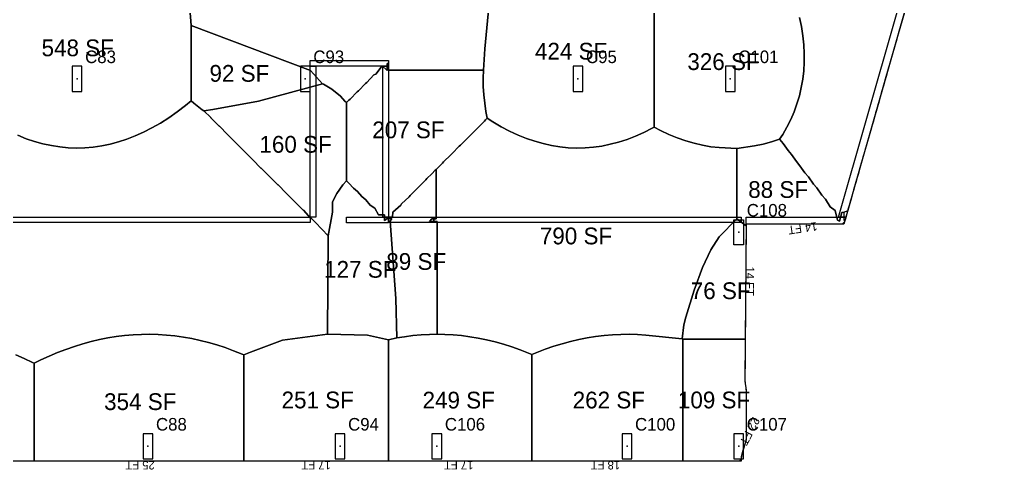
# Model space of a CAD drawing. Header units: metres. Extents: x 3272 to 9634, y 5311 to 56288.
# Drawn here: x 8163 to 9552, y 46299 to 46944 of the extents above; entities that cross this region are included whole.
import ezdxf
from ezdxf.enums import TextEntityAlignment as Align

# ---------------------------------------------------------------- set-up
doc = ezdxf.new("R2010")
doc.units = ezdxf.units.M
for name, color, linetype in [('BOUNDARY', 5, 'Continuous'), ('COL-LABEL', 2, 'Continuous'), ('COLS', 2, 'Continuous'), ('FLOOR_5_AREA_LABELS', 3, 'Continuous'), ('FLOOR_5_BOUNDARY', 5, 'Continuous'), ('FLOOR_5_COLUMNS', 7, 'Continuous'), ('FLOOR_5_FASCADE_COLUMNS', 30, 'Continuous'), ('FLOOR_5_FASCADE_WALLS', 4, 'Continuous'), ('FLOOR_5_LARGE_TRIBUTARY', 6, 'Continuous'), ('FLOOR_5_TRIBUTARY_COL_101', 2, 'Continuous'), ('FLOOR_5_TRIBUTARY_COL_109', 2, 'Continuous'), ('FLOOR_5_TRIBUTARY_COL_33', 2, 'Continuous'), ('FLOOR_5_TRIBUTARY_COL_34', 2, 'Continuous'), ('FLOOR_5_TRIBUTARY_COL_35', 2, 'Continuous'), ('FLOOR_5_TRIBUTARY_COL_37', 2, 'Continuous'), ('FLOOR_5_TRIBUTARY_COL_39', 2, 'Continuous'), ('FLOOR_5_TRIBUTARY_COL_90', 2, 'Continuous'), ('FLOOR_5_TRIBUTARY_COL_91', 2, 'Continuous'), ('FLOOR_5_TRIBUTARY_COL_92', 2, 'Continuous'), ('FLOOR_5_TRIBUTARY_COL_93', 2, 'Continuous'), ('FLOOR_5_WALL_TRIBUTARY_159', 1, 'Continuous'), ('FLOOR_5_WALL_TRIBUTARY_167', 1, 'Continuous'), ('FLOOR_5_WALL_TRIBUTARY_168', 1, 'Continuous'), ('FLOOR_5_WALL_TRIBUTARY_169', 1, 'Continuous'), ('FLOOR_5_WALL_TRIBUTARY_170', 1, 'Continuous'), ('FLOOR_5_WALL_TRIBUTARY_171', 1, 'Continuous'), ('FLOOR_5_WALL_TRIBUTARY_172', 1, 'Continuous'), ('FLOOR_5_WALL_TRIBUTARY_174', 1, 'Continuous'), ('FLOOR_5_WALL_TRIBUTARY_175', 1, 'Continuous'), ('WALL', 4, 'Continuous')]:
    doc.layers.add(name, color=color, linetype=linetype)

msp = doc.modelspace()

# ---------------------------------------------------------------- linework, layer by layer
at = {"layer": 'BOUNDARY'}
msp.add_lwpolyline([(9549, 47370.8), (9343.1, 46650.8), (9203.3, 46650.8), (9201.5, 46426), (9203.3, 46413.2), (9203.3, 46342.1), (9196.1, 46317.5), (9196.1, 46311.5), (6771.6, 46311.5)], dxfattribs=at)
at = {"layer": 'COLS'}
for points in [[(8238.7, 46840.8), (8252.7, 46840.8), (8252.7, 46876.8), (8238.7, 46876.8)], [(8565.3, 46840.8), (8579.3, 46840.8), (8579.3, 46876.8), (8565.3, 46876.8)], [(8955.6, 46840.8), (8969.6, 46840.8), (8969.6, 46876.8), (8955.6, 46876.8)], [(9173.6, 46840.8), (9187.6, 46840.8), (9187.6, 46876.8), (9173.6, 46876.8)], [(9199.7, 46657.1), (9199.7, 46621.1), (9185.7, 46621.1), (9185.7, 46657.1)], [(8340.1, 46314.7), (8354.1, 46314.7), (8354.1, 46350.7), (8340.1, 46350.7)], [(8615.1, 46314.7), (8629.1, 46314.7), (8629.1, 46350.7), (8615.1, 46350.7)], [(8753.6, 46314.7), (8767.6, 46314.7), (8767.6, 46350.7), (8753.6, 46350.7)], [(9025.8, 46314.7), (9039.8, 46314.7), (9039.8, 46350.7), (9025.8, 46350.7)], [(9185.7, 46314.7), (9199.7, 46314.7), (9199.7, 46350.7), (9185.7, 46350.7)]]:
    msp.add_lwpolyline(points, close=True, dxfattribs=at)
at = {"layer": 'FLOOR_5_BOUNDARY'}
msp.add_lwpolyline([(9549, 47370.8), (9343.1, 46650.8), (9203.3, 46650.8), (9201.5, 46426), (9203.3, 46413.2), (9203.3, 46342.1), (9196.1, 46317.5), (9196.1, 46311.5), (6771.6, 46311.5)], dxfattribs=at)
at = {"layer": 'FLOOR_5_COLUMNS'}
for p in [(8245.7, 46858.8), (8572.3, 46858.8), (8962.6, 46858.8), (9180.6, 46858.8), (9192.7, 46639.1), (8347.1, 46332.7), (8622.1, 46332.7), (8760.6, 46332.7), (9032.8, 46332.7), (9192.7, 46332.7)]:
    msp.add_point(p, dxfattribs=at)
at = {"layer": 'FLOOR_5_FASCADE_COLUMNS'}
for points in [[(9203.3, 46650.1), (9203.3, 46644.1), (9203.2, 46638.1), (9203.2, 46632.1), (9203.1, 46626.1), (9203.1, 46620.1), (9203, 46614.1), (9203, 46608.1), (9202.9, 46602.1), (9202.9, 46596.1), (9202.8, 46590.1), (9202.8, 46584.1), (9202.7, 46578.1), (9202.7, 46572.1), (9202.6, 46566.1), (9202.6, 46560.1), (9202.5, 46554.1), (9202.5, 46548.1), (9202.4, 46542.1), (9202.4, 46536.1), (9202.4, 46530.1), (9202.3, 46524.1), (9202.3, 46518.1), (9202.2, 46512.1), (9202.2, 46506.1), (9202.1, 46500.1), (9202.1, 46494.1), (9202, 46488.1)], [(9202, 46488.1), (9202, 46482.1), (9201.9, 46476.1), (9201.9, 46470.2), (9201.8, 46464.2), (9201.8, 46458.2), (9201.7, 46452.2), (9201.7, 46446.2), (9201.6, 46440.2), (9201.6, 46434.2), (9201.5, 46428.2), (9202, 46422.2), (9202.9, 46416.2), (9203.3, 46410.3), (9203.3, 46404.3), (9203.3, 46398.3), (9203.3, 46392.3), (9203.3, 46386.3), (9203.3, 46380.3), (9203.3, 46374.3), (9203.3, 46368.3), (9203.3, 46362.3), (9203.3, 46356.3), (9203.3, 46350.3), (9203.3, 46344.3), (9202.2, 46338.4), (9200.5, 46332.7), (9198.8, 46326.9), (9197.1, 46321.2), (9196.1, 46315.3), (9193.9, 46311.5), (9187.9, 46311.5), (9181.9, 46311.5), (9175.9, 46311.5), (9169.9, 46311.5), (9163.9, 46311.5), (9157.9, 46311.5), (9151.9, 46311.5), (9145.9, 46311.5), (9139.9, 46311.5), (9133.9, 46311.5), (9127.9, 46311.5), (9121.9, 46311.5), (9115.9, 46311.5), (9109.9, 46311.5)], [(8185.9, 46311.5), (8179.9, 46311.5), (8173.9, 46311.5), (8167.9, 46311.5), (8161.9, 46311.5)], [(8485.9, 46311.5), (8479.9, 46311.5), (8473.9, 46311.5), (8467.9, 46311.5), (8461.9, 46311.5), (8455.9, 46311.5), (8449.9, 46311.5), (8443.9, 46311.5), (8437.9, 46311.5), (8431.9, 46311.5), (8425.9, 46311.5), (8419.9, 46311.5), (8413.9, 46311.5), (8407.9, 46311.5), (8401.9, 46311.5), (8395.9, 46311.5), (8389.9, 46311.5), (8383.9, 46311.5), (8377.9, 46311.5), (8371.9, 46311.5), (8365.9, 46311.5), (8359.9, 46311.5), (8353.9, 46311.5), (8347.9, 46311.5), (8341.9, 46311.5), (8335.9, 46311.5), (8329.9, 46311.5), (8323.9, 46311.5), (8317.9, 46311.5), (8311.9, 46311.5), (8305.9, 46311.5), (8299.9, 46311.5), (8293.9, 46311.5), (8287.9, 46311.5), (8281.9, 46311.5), (8275.9, 46311.5), (8269.9, 46311.5), (8263.9, 46311.5), (8257.9, 46311.5), (8251.9, 46311.5), (8245.9, 46311.5), (8239.9, 46311.5), (8233.9, 46311.5), (8227.9, 46311.5), (8221.9, 46311.5), (8215.9, 46311.5), (8209.9, 46311.5), (8203.9, 46311.5), (8197.9, 46311.5), (8191.9, 46311.5), (8185.9, 46311.5)], [(8689.9, 46311.5), (8683.9, 46311.5), (8677.9, 46311.5), (8671.9, 46311.5), (8665.9, 46311.5), (8659.9, 46311.5), (8653.9, 46311.5), (8647.9, 46311.5), (8641.9, 46311.5), (8635.9, 46311.5), (8629.9, 46311.5), (8623.9, 46311.5), (8617.9, 46311.5), (8611.9, 46311.5), (8605.9, 46311.5), (8599.9, 46311.5), (8593.9, 46311.5), (8587.9, 46311.5), (8581.9, 46311.5), (8575.9, 46311.5), (8569.9, 46311.5), (8563.9, 46311.5), (8557.9, 46311.5), (8551.9, 46311.5), (8545.9, 46311.5), (8539.9, 46311.5), (8533.9, 46311.5), (8527.9, 46311.5), (8521.9, 46311.5), (8515.9, 46311.5), (8509.9, 46311.5), (8503.9, 46311.5), (8497.9, 46311.5), (8491.9, 46311.5), (8485.9, 46311.5)], [(8893.9, 46311.5), (8887.9, 46311.5), (8881.9, 46311.5), (8875.9, 46311.5), (8869.9, 46311.5), (8863.9, 46311.5), (8857.9, 46311.5), (8851.9, 46311.5), (8845.9, 46311.5), (8839.9, 46311.5), (8833.9, 46311.5), (8827.9, 46311.5), (8821.9, 46311.5), (8815.9, 46311.5), (8809.9, 46311.5), (8803.9, 46311.5), (8797.9, 46311.5), (8791.9, 46311.5), (8785.9, 46311.5), (8779.9, 46311.5), (8773.9, 46311.5), (8767.9, 46311.5), (8761.9, 46311.5), (8755.9, 46311.5), (8749.9, 46311.5), (8743.9, 46311.5), (8737.9, 46311.5), (8731.9, 46311.5), (8725.9, 46311.5), (8719.9, 46311.5), (8713.9, 46311.5), (8707.9, 46311.5), (8701.9, 46311.5), (8695.9, 46311.5), (8689.9, 46311.5)], [(9109.9, 46311.5), (9103.9, 46311.5), (9097.9, 46311.5), (9091.9, 46311.5), (9085.9, 46311.5), (9079.9, 46311.5), (9073.9, 46311.5), (9067.9, 46311.5), (9061.9, 46311.5), (9055.9, 46311.5), (9049.9, 46311.5), (9043.9, 46311.5), (9037.9, 46311.5), (9031.9, 46311.5), (9025.9, 46311.5), (9019.9, 46311.5), (9013.9, 46311.5), (9007.9, 46311.5), (9001.9, 46311.5), (8995.9, 46311.5), (8989.9, 46311.5), (8983.9, 46311.5), (8977.9, 46311.5), (8971.9, 46311.5), (8965.9, 46311.5), (8959.9, 46311.5), (8953.9, 46311.5), (8947.9, 46311.5), (8941.9, 46311.5), (8935.9, 46311.5), (8929.9, 46311.5), (8923.9, 46311.5), (8917.9, 46311.5), (8911.9, 46311.5), (8905.9, 46311.5), (8899.9, 46311.5), (8893.9, 46311.5)]]:
    msp.add_lwpolyline(points, dxfattribs=at)
at = {"layer": 'FLOOR_5_FASCADE_WALLS'}
for points in [[(9428.2, 46948.4), (9426.6, 46942.6), (9424.9, 46936.8), (9423.3, 46931.1), (9421.6, 46925.3), (9420, 46919.5), (9418.3, 46913.8), (9416.7, 46908), (9415, 46902.2), (9413.4, 46896.5), (9411.7, 46890.7), (9410.1, 46884.9), (9408.4, 46879.2), (9406.8, 46873.4), (9405.1, 46867.6), (9403.5, 46861.9), (9401.9, 46856.1), (9400.2, 46850.3), (9398.6, 46844.5), (9396.9, 46838.8), (9395.3, 46833), (9393.6, 46827.2), (9392, 46821.5), (9390.3, 46815.7), (9388.7, 46809.9), (9387, 46804.2), (9385.4, 46798.4), (9383.7, 46792.6), (9382.1, 46786.9), (9380.4, 46781.1), (9378.8, 46775.3), (9377.1, 46769.6), (9375.5, 46763.8), (9373.8, 46758), (9372.2, 46752.2), (9370.5, 46746.5), (9368.9, 46740.7), (9367.2, 46734.9), (9365.6, 46729.2), (9363.9, 46723.4), (9362.3, 46717.6), (9360.6, 46711.9), (9359, 46706.1), (9357.3, 46700.3), (9355.7, 46694.6), (9354, 46688.8), (9352.4, 46683), (9350.7, 46677.3), (9349.1, 46671.5)], [(9349.1, 46671.5), (9347.4, 46665.7), (9345.8, 46659.9), (9344.1, 46654.2), (9340.7, 46650.8), (9334.7, 46650.8), (9328.7, 46650.8), (9322.7, 46650.8), (9316.7, 46650.8), (9310.7, 46650.8), (9304.7, 46650.8), (9298.7, 46650.8), (9292.7, 46650.8), (9286.7, 46650.8), (9280.7, 46650.8), (9274.7, 46650.8), (9268.7, 46650.8), (9262.7, 46650.8), (9256.7, 46650.8), (9250.7, 46650.8), (9244.7, 46650.8), (9238.7, 46650.8), (9232.7, 46650.8), (9226.7, 46650.8), (9220.7, 46650.8), (9214.7, 46650.8), (9208.7, 46650.8), (9203.3, 46650.1)]]:
    msp.add_lwpolyline(points, dxfattribs=at)
at = {"layer": 'FLOOR_5_LARGE_TRIBUTARY'}
for points in [[(8401.9, 47026.8), (8409, 46935.3), (8409, 46827.1), (8400.9, 46820.5), (8388.9, 46811.4), (8376.9, 46803.1), (8364.9, 46795.5), (8352.9, 46788.7), (8340.9, 46782.5), (8328.9, 46777.1), (8316.9, 46772.5), (8304.9, 46768.5), (8292.9, 46765.3), (8280.9, 46762.8), (8268.9, 46761), (8256.9, 46760), (8244.9, 46759.7), (8232.9, 46760.1), (8220.9, 46761.2), (8208.9, 46763.1), (8196.9, 46765.7), (8184.9, 46769), (8172.9, 46773.1), (8160.9, 46777.9)], [(8841.2, 47027.1), (8829.2, 46901.9), (8827.2, 46871.3), (8690.7, 46871.3), (8690.7, 46880.8), (8689.3, 46880.8), (8689.3, 46871.2), (8689, 46871.1), (8682.5, 46877.6), (8673.4, 46865.6), (8670.5, 46864.4), (8660.6, 46853.6), (8658.5, 46852.2), (8648.5, 46841.6), (8646.5, 46840.1), (8636.4, 46829.6), (8636.4, 46829.6), (8634.5, 46828.1), (8631.2, 46824.7), (8628.9, 46826.8), (8622.5, 46834), (8610.5, 46844.1), (8598.5, 46851), (8596.9, 46851.5), (8579.6, 46870.9), (8409, 46935.3), (8401.9, 47026.8)], [(9071.6, 47026.6), (9071.6, 46789.8), (9068.8, 46788.2), (9056.8, 46782.1), (9044.8, 46776.8), (9032.8, 46772.1), (9020.8, 46768.2), (9008.8, 46765.1), (8996.8, 46762.6), (8984.8, 46760.9), (8972.8, 46760), (8960.8, 46759.7), (8948.8, 46760.2), (8936.8, 46761.4), (8924.8, 46763.3), (8912.8, 46766), (8900.8, 46769.3), (8888.8, 46773.4), (8876.8, 46778.3), (8864.8, 46783.8), (8852.8, 46790.1), (8840.8, 46797.1), (8832.8, 46802.3), (8832.8, 46802.3), (8830.9, 46811.9), (8829.1, 46823.9), (8827.8, 46835.9), (8827.1, 46847.9), (8826.9, 46859.9), (8827.2, 46871.3), (8829.2, 46901.9), (8841.2, 47027.1)], [(9279.7, 46946.8), (9282.4, 46933.5), (9284.4, 46920.5), (9285.8, 46907.6), (9286.4, 46894.9), (9286.4, 46882.4), (9285.7, 46870.2), (9284.3, 46858.1), (9282.3, 46846.2), (9279.5, 46834.5), (9276.1, 46823), (9272, 46811.7), (9267.2, 46800.6), (9261.7, 46789.6), (9255.6, 46778.9), (9251.3, 46772.3), (9239.5, 46768.4), (9227.5, 46765.2), (9215.5, 46762.8), (9190.1, 46759.1), (9164.8, 46760.3), (9152.8, 46761.6), (9140.8, 46763.7), (9128.8, 46766.5), (9116.8, 46770), (9104.8, 46774.2), (9092.8, 46779.2), (9080.8, 46784.8), (9071.6, 46789.8), (9071.6, 46789.8), (9071.6, 47026.6)], [(9429.8, 46953.8), (9426.5, 46942.2), (9423.2, 46930.7), (9419.9, 46919.2), (9416.6, 46907.6), (9413.3, 46896.1), (9410, 46884.6), (9406.7, 46873), (9403.4, 46861.5), (9400.1, 46849.9), (9396.8, 46838.4), (9393.5, 46826.9), (9390.2, 46815.3), (9386.9, 46803.8), (9383.6, 46792.3), (9380.3, 46780.7), (9377, 46769.2), (9373.7, 46757.6), (9370.4, 46746.1), (9367.1, 46734.6), (9363.8, 46723), (9360.5, 46711.5), (9357.2, 46699.9), (9353.9, 46688.4), (9350.6, 46676.9), (9348.8, 46670.4), (9344.6, 46655.8), (9343.7, 46656), (9343.7, 46667.9), (9340.4, 46667.3), (9336.9, 46655.1), (9334, 46656.4), (9330.8, 46670.1), (9323.5, 46675.6), (9316.9, 46686.5), (9316.9, 46686.5), (9311.5, 46692.1), (9304.6, 46702.5), (9299.5, 46708.2), (9292.4, 46718.5), (9287.5, 46724.2), (9280.3, 46734.4), (9275.5, 46740.2), (9268.3, 46750.3), (9263.5, 46756.2), (9256.2, 46766.3), (9251.5, 46772.1), (9251.3, 46772.3), (9255.6, 46778.9), (9261.7, 46789.6), (9267.2, 46800.6), (9272, 46811.7), (9276.1, 46823), (9279.5, 46834.5), (9282.3, 46846.2), (9284.3, 46858.1), (9285.7, 46870.2), (9286.4, 46882.4), (9286.4, 46894.9), (9285.8, 46907.6), (9284.4, 46920.5), (9282.4, 46933.5), (9279.7, 46946.8)], [(8160.9, 46777.9), (8172.9, 46773.1), (8184.9, 46769), (8196.9, 46765.7), (8208.9, 46763.1), (8220.9, 46761.2), (8232.9, 46760.1), (8244.9, 46759.7), (8256.9, 46760), (8268.9, 46761), (8280.9, 46762.8), (8292.9, 46765.3), (8304.9, 46768.5), (8316.9, 46772.5), (8328.9, 46777.1), (8340.9, 46782.5), (8352.9, 46788.7), (8364.9, 46795.5), (8376.9, 46803.1), (8388.9, 46811.4), (8400.9, 46820.5), (8409, 46827.1), (8412.9, 46823.8), (8424.9, 46814.5), (8427.1, 46813), (8436.9, 46803.2), (8437.3, 46802.8), (8448.9, 46791.2), (8449.3, 46790.8), (8460.9, 46779.2), (8461.3, 46778.8), (8472.9, 46767.2), (8473.3, 46766.8), (8484.9, 46755.1), (8485.3, 46754.8), (8496.9, 46743.1), (8497.3, 46742.8), (8508.9, 46731.1), (8509.3, 46730.8), (8520.9, 46719.1), (8521.3, 46718.8), (8532.9, 46707.1), (8533.3, 46706.8), (8544.9, 46695.1), (8545.4, 46694.8), (8556.9, 46683.1), (8557.4, 46682.8), (8568.9, 46671), (8569.8, 46670.8), (8580.5, 46659), (8581.4, 46659), (8586.9, 46653.2), (8605.1, 46634), (8604.1, 46493.4), (8539.5, 46484.8), (8493.8, 46467.3), (8484.6, 46463.5), (8481.8, 46464.7), (8469.8, 46469.5), (8457.8, 46473.9), (8445.8, 46477.8), (8433.8, 46481.3), (8421.8, 46484.3), (8409.8, 46486.9), (8397.8, 46489), (8385.8, 46490.7), (8373.8, 46491.9), (8361.8, 46492.7), (8349.8, 46493), (8337.8, 46492.9), (8325.8, 46492.3), (8313.8, 46491.3), (8301.8, 46489.8), (8289.8, 46487.9), (8277.8, 46485.5), (8265.8, 46482.7), (8253.8, 46479.4), (8241.8, 46475.7), (8229.8, 46471.5), (8217.8, 46466.9), (8205.8, 46461.8), (8193.8, 46456.3), (8184.1, 46451.5), (8181.8, 46452.7), (8169.8, 46458.5), (8157.8, 46463.8)], [(8157.8, 46463.8), (8169.8, 46458.5), (8181.8, 46452.7), (8184.1, 46451.5), (8184.1, 46311.5), (7883.5, 46311.5)]]:
    msp.add_lwpolyline(points, dxfattribs=at)
for points in [[(8409, 46827.1), (8409, 46935.3), (8579.6, 46870.9), (8596.9, 46851.5), (8505.2, 46826.8), (8440.1, 46814.8), (8427.1, 46813), (8424.9, 46814.5), (8412.9, 46823.8), (8409, 46827.1)], [(8671.9, 46673.6), (8665.3, 46677.9), (8659.2, 46685.6), (8653.3, 46690.2), (8647, 46697.6), (8641.3, 46702.4), (8634.8, 46709.6), (8631.3, 46712.7), (8631.2, 46718.8), (8631.4, 46721.6), (8631.2, 46730.8), (8631.4, 46733.6), (8631.2, 46742.8), (8631.4, 46745.6), (8631.2, 46754.8), (8631.4, 46757.6), (8631.2, 46766.8), (8631.4, 46769.6), (8631.2, 46778.8), (8631.4, 46781.6), (8631.2, 46790.8), (8631.4, 46793.6), (8631.2, 46802.8), (8631.4, 46805.6), (8631.2, 46814.8), (8631.4, 46817.6), (8631.2, 46824.7), (8634.5, 46828.1), (8636.4, 46829.6), (8646.5, 46840.1), (8648.5, 46841.6), (8658.5, 46852.2), (8660.6, 46853.6), (8670.5, 46864.4), (8673.4, 46865.6), (8682.5, 46877.6), (8689, 46871.1), (8689.3, 46871.2), (8689.3, 46880.8), (8690.7, 46880.8), (8690.7, 46871.3), (8827.2, 46871.3), (8826.9, 46859.9), (8827.1, 46847.9), (8827.8, 46835.9), (8829.1, 46823.9), (8830.9, 46811.9), (8832.8, 46802.3), (8830.4, 46799.9), (8828.8, 46798.2), (8818.4, 46787.9), (8816.8, 46786.2), (8806.4, 46775.9), (8804.8, 46774.2), (8794.4, 46763.9), (8792.8, 46762.2), (8782.4, 46751.9), (8780.8, 46750.2), (8770.3, 46739.9), (8768.8, 46738.1), (8759.5, 46729), (8758.2, 46727.9), (8753.5, 46722.9), (8746.3, 46715.9), (8744.9, 46714.2), (8734.3, 46703.9), (8732.9, 46702.1), (8722.2, 46691.9), (8720.9, 46690), (8710.1, 46679.9), (8708.9, 46677.7), (8697.7, 46667.9), (8697.1, 46661.3), (8697.1, 46660.6), (8689.9, 46660.6), (8689.6, 46658.6), (8685.9, 46655.9), (8685.9, 46664.2), (8677.3, 46664.2), (8671.9, 46673.6)], [(8508.9, 46731.1), (8497.3, 46742.8), (8496.9, 46743.1), (8485.3, 46754.8), (8484.9, 46755.1), (8473.3, 46766.8), (8472.9, 46767.2), (8461.3, 46778.8), (8460.9, 46779.2), (8449.3, 46790.8), (8448.9, 46791.2), (8437.3, 46802.8), (8436.9, 46803.2), (8427.1, 46813), (8440.1, 46814.8), (8505.2, 46826.8), (8596.9, 46851.5), (8598.5, 46851), (8610.5, 46844.1), (8622.5, 46834), (8628.9, 46826.8), (8631.2, 46824.7), (8631.4, 46817.6), (8631.2, 46814.8), (8631.4, 46805.6), (8631.2, 46802.8), (8631.4, 46793.6), (8631.2, 46790.8), (8631.4, 46781.6), (8631.2, 46778.8), (8631.4, 46769.6), (8631.2, 46766.8), (8631.4, 46757.6), (8631.2, 46754.8), (8631.4, 46745.6), (8631.2, 46742.8), (8631.4, 46733.6), (8631.2, 46730.8), (8631.4, 46721.6), (8631.2, 46718.8), (8631.3, 46712.7), (8625.9, 46706.8), (8617.3, 46694.8), (8611.3, 46682.8), (8611.3, 46682.8), (8611.3, 46667.8), (8605.1, 46634), (8586.9, 46653.2), (8581.4, 46659), (8580.5, 46659), (8569.8, 46670.8), (8568.9, 46671), (8557.4, 46682.8), (8556.9, 46683.1), (8545.4, 46694.8), (8544.9, 46695.1), (8533.3, 46706.8), (8532.9, 46707.1), (8521.3, 46718.8), (8520.9, 46719.1), (8509.3, 46730.8), (8508.9, 46731.1)], [(8855.9, 46478.8), (8843.9, 46482.2), (8831.9, 46485.1), (8819.9, 46487.5), (8807.9, 46489.5), (8795.9, 46491.1), (8783.9, 46492.2), (8771.9, 46492.8), (8761, 46493), (8761, 46654.3), (8750.1, 46654.3), (8750.1, 46654.7), (8753.5, 46658.1), (8759.5, 46658.1), (8759.5, 46729), (8768.8, 46738.1), (8770.3, 46739.9), (8780.8, 46750.2), (8782.4, 46751.9), (8792.8, 46762.2), (8794.4, 46763.9), (8804.8, 46774.2), (8806.4, 46775.9), (8816.8, 46786.2), (8818.4, 46787.9), (8828.8, 46798.2), (8830.4, 46799.9), (8832.8, 46802.3), (8840.8, 46797.1), (8852.8, 46790.1), (8864.8, 46783.8), (8876.8, 46778.3), (8888.8, 46773.4), (8900.8, 46769.3), (8912.8, 46766), (8924.8, 46763.3), (8936.8, 46761.4), (8948.8, 46760.2), (8960.8, 46759.7), (8972.8, 46760), (8984.8, 46760.9), (8996.8, 46762.6), (9008.8, 46765.1), (9020.8, 46768.2), (9032.8, 46772.1), (9044.8, 46776.8), (9056.8, 46782.1), (9068.8, 46788.2), (9071.6, 46789.8), (9080.8, 46784.8), (9092.8, 46779.2), (9104.8, 46774.2), (9116.8, 46770), (9128.8, 46766.5), (9140.8, 46763.7), (9152.8, 46761.6), (9164.8, 46760.3), (9190.1, 46759.1), (9190.1, 46658.5), (9164.8, 46632.8), (9152.8, 46614), (9140.8, 46588.6), (9128.8, 46556.4), (9116.8, 46517.7), (9113.9, 46506.6), (9111.6, 46486.5), (9059.9, 46491.9), (9047.9, 46492.6), (9035.9, 46493), (9023.9, 46492.9), (9011.9, 46492.3), (8999.9, 46491.3), (8987.9, 46489.9), (8975.9, 46488), (8963.9, 46485.6), (8951.9, 46482.8), (8939.9, 46479.5), (8927.9, 46475.8), (8915.9, 46471.7), (8903.9, 46467.1), (8896.7, 46464.1), (8891.9, 46466.1), (8879.9, 46470.8), (8867.9, 46475), (8855.9, 46478.8)], [(9287.5, 46724.2), (9292.4, 46718.5), (9299.5, 46708.2), (9304.6, 46702.5), (9311.5, 46692.1), (9316.9, 46686.5), (9323.5, 46675.6), (9330.8, 46670.1), (9334, 46656.4), (9336.9, 46655.1), (9340.4, 46667.3), (9343.7, 46667.9), (9348.8, 46670.4), (9344.6, 46655.8), (9343.1, 46650.8), (9337.1, 46650.8), (9325.1, 46650.8), (9313.1, 46650.8), (9301.1, 46650.8), (9289.1, 46650.8), (9277.1, 46650.8), (9265.1, 46650.8), (9253.1, 46650.8), (9241.1, 46650.8), (9229.1, 46650.8), (9212.7, 46650.8), (9203.3, 46650.8), (9203.3, 46648.2), (9190.1, 46658.5), (9190.1, 46759.1), (9215.5, 46762.8), (9227.5, 46765.2), (9239.5, 46768.4), (9251.3, 46772.3), (9251.5, 46772.1), (9256.2, 46766.3), (9263.5, 46756.2), (9268.3, 46750.3), (9275.5, 46740.2), (9280.3, 46734.4), (9287.5, 46724.2)], [(8714.1, 46489.6), (8703.4, 46487.9), (8702.1, 46544.5), (8693.6, 46654.8), (8696.4, 46658.6), (8689.6, 46658.6), (8689.9, 46660.6), (8697.1, 46660.6), (8697.1, 46661.3), (8697.7, 46667.9), (8708.9, 46677.7), (8710.1, 46679.9), (8720.9, 46690), (8722.2, 46691.9), (8732.9, 46702.1), (8734.3, 46703.9), (8744.9, 46714.2), (8746.3, 46715.9), (8753.5, 46722.9), (8758.2, 46727.9), (8759.5, 46729), (8759.5, 46658.1), (8753.5, 46658.1), (8750.1, 46654.7), (8750.1, 46654.3), (8761, 46654.3), (8761, 46493), (8750.1, 46492.8), (8738.1, 46492.2), (8726.1, 46491.2), (8714.1, 46489.6)], [(8702.1, 46544.5), (8703.4, 46487.9), (8691.3, 46485.3), (8661.3, 46491.8), (8604.1, 46493.4), (8605.1, 46634), (8611.3, 46667.8), (8611.3, 46682.8), (8611.3, 46682.8), (8617.3, 46694.8), (8625.9, 46706.8), (8631.3, 46712.7), (8634.8, 46709.6), (8641.3, 46702.4), (8647, 46697.6), (8653.3, 46690.2), (8659.2, 46685.6), (8665.3, 46677.9), (8671.9, 46673.6), (8677.3, 46664.2), (8685.9, 46664.2), (8685.9, 46655.9), (8689.6, 46658.6), (8696.4, 46658.6), (8693.6, 46654.8), (8702.1, 46544.5)], [(9116.8, 46517.7), (9128.8, 46556.4), (9140.8, 46588.6), (9152.8, 46614), (9164.8, 46632.8), (9190.1, 46658.5), (9203.3, 46648.2), (9202, 46485.9), (9112.7, 46485.9), (9111.6, 46486.5), (9113.9, 46506.6), (9116.8, 46517.7)], [(8184.1, 46451.5), (8193.8, 46456.3), (8205.8, 46461.8), (8217.8, 46466.9), (8229.8, 46471.5), (8241.8, 46475.7), (8253.8, 46479.4), (8265.8, 46482.7), (8277.8, 46485.5), (8289.8, 46487.9), (8301.8, 46489.8), (8313.8, 46491.3), (8325.8, 46492.3), (8337.8, 46492.9), (8349.8, 46493), (8361.8, 46492.7), (8373.8, 46491.9), (8385.8, 46490.7), (8397.8, 46489), (8409.8, 46486.9), (8421.8, 46484.3), (8433.8, 46481.3), (8445.8, 46477.8), (8457.8, 46473.9), (8469.8, 46469.5), (8481.8, 46464.7), (8484.6, 46463.5), (8484.6, 46311.5), (8184.1, 46311.5), (8184.1, 46451.5)], [(8484.6, 46463.5), (8493.8, 46467.3), (8539.5, 46484.8), (8604.1, 46493.4), (8661.3, 46491.8), (8691.3, 46485.3), (8691.3, 46311.5), (8484.6, 46311.5), (8484.6, 46463.5)], [(8691.3, 46485.3), (8703.4, 46487.9), (8714.1, 46489.6), (8726.1, 46491.2), (8738.1, 46492.2), (8750.1, 46492.8), (8761, 46493), (8771.9, 46492.8), (8783.9, 46492.2), (8795.9, 46491.1), (8807.9, 46489.5), (8819.9, 46487.5), (8831.9, 46485.1), (8843.9, 46482.2), (8855.9, 46478.8), (8867.9, 46475), (8879.9, 46470.8), (8891.9, 46466.1), (8896.7, 46464.1), (8896.7, 46311.5), (8691.3, 46311.5), (8691.3, 46485.3)], [(8896.7, 46464.1), (8903.9, 46467.1), (8915.9, 46471.7), (8927.9, 46475.8), (8939.9, 46479.5), (8951.9, 46482.8), (8963.9, 46485.6), (8975.9, 46488), (8987.9, 46489.9), (8999.9, 46491.3), (9011.9, 46492.3), (9023.9, 46492.9), (9035.9, 46493), (9047.9, 46492.6), (9059.9, 46491.9), (9111.6, 46486.5), (9112.7, 46485.9), (9112.7, 46311.5), (8896.7, 46311.5), (8896.7, 46464.1)], [(9112.7, 46485.9), (9202, 46485.9), (9201.5, 46426), (9203.3, 46413.2), (9203.3, 46342.1), (9196.1, 46317.5), (9196.1, 46311.5), (9112.7, 46311.5), (9112.7, 46485.9)]]:
    msp.add_lwpolyline(points, close=True, dxfattribs=at)
at = {"layer": 'FLOOR_5_TRIBUTARY_COL_101'}
msp.add_lwpolyline([(8409, 46827.1), (8409, 46935.3), (8579.6, 46870.9), (8596.9, 46851.5), (8505.2, 46826.8), (8440.1, 46814.8), (8427.1, 46813), (8424.9, 46814.5), (8412.9, 46823.8), (8409, 46827.1)], close=True, dxfattribs=at)
at = {"layer": 'FLOOR_5_TRIBUTARY_COL_109'}
msp.add_lwpolyline([(9116.8, 46517.7), (9128.8, 46556.4), (9140.8, 46588.6), (9152.8, 46614), (9164.8, 46632.8), (9190.1, 46658.5), (9203.3, 46648.2), (9202, 46485.9), (9112.7, 46485.9), (9111.6, 46486.5), (9113.9, 46506.6), (9116.8, 46517.7)], close=True, dxfattribs=at)
at = {"layer": 'FLOOR_5_TRIBUTARY_COL_33'}
msp.add_lwpolyline([(8691.3, 46485.3), (8703.4, 46487.9), (8714.1, 46489.6), (8726.1, 46491.2), (8738.1, 46492.2), (8750.1, 46492.8), (8761, 46493), (8771.9, 46492.8), (8783.9, 46492.2), (8795.9, 46491.1), (8807.9, 46489.5), (8819.9, 46487.5), (8831.9, 46485.1), (8843.9, 46482.2), (8855.9, 46478.8), (8867.9, 46475), (8879.9, 46470.8), (8891.9, 46466.1), (8896.7, 46464.1), (8896.7, 46311.5), (8691.3, 46311.5), (8691.3, 46485.3)], close=True, dxfattribs=at)
at = {"layer": 'FLOOR_5_TRIBUTARY_COL_34'}
msp.add_lwpolyline([(8157.8, 46463.8), (8169.8, 46458.5), (8181.8, 46452.7), (8184.1, 46451.5), (8184.1, 46311.5), (7883.5, 46311.5)], dxfattribs=at)
at = {"layer": 'FLOOR_5_TRIBUTARY_COL_35'}
msp.add_lwpolyline([(9112.7, 46485.9), (9202, 46485.9), (9201.5, 46426), (9203.3, 46413.2), (9203.3, 46342.1), (9196.1, 46317.5), (9196.1, 46311.5), (9112.7, 46311.5), (9112.7, 46485.9)], close=True, dxfattribs=at)
at = {"layer": 'FLOOR_5_TRIBUTARY_COL_37'}
msp.add_lwpolyline([(9071.6, 47026.6), (9071.6, 46789.8), (9068.8, 46788.2), (9056.8, 46782.1), (9044.8, 46776.8), (9032.8, 46772.1), (9020.8, 46768.2), (9008.8, 46765.1), (8996.8, 46762.6), (8984.8, 46760.9), (8972.8, 46760), (8960.8, 46759.7), (8948.8, 46760.2), (8936.8, 46761.4), (8924.8, 46763.3), (8912.8, 46766), (8900.8, 46769.3), (8888.8, 46773.4), (8876.8, 46778.3), (8864.8, 46783.8), (8852.8, 46790.1), (8840.8, 46797.1), (8832.8, 46802.3), (8832.8, 46802.3), (8830.9, 46811.9), (8829.1, 46823.9), (8827.8, 46835.9), (8827.1, 46847.9), (8826.9, 46859.9), (8827.2, 46871.3), (8829.2, 46901.9), (8841.2, 47027.1)], dxfattribs=at)
at = {"layer": 'FLOOR_5_TRIBUTARY_COL_39'}
msp.add_lwpolyline([(8401.9, 47026.8), (8409, 46935.3), (8409, 46827.1), (8400.9, 46820.5), (8388.9, 46811.4), (8376.9, 46803.1), (8364.9, 46795.5), (8352.9, 46788.7), (8340.9, 46782.5), (8328.9, 46777.1), (8316.9, 46772.5), (8304.9, 46768.5), (8292.9, 46765.3), (8280.9, 46762.8), (8268.9, 46761), (8256.9, 46760), (8244.9, 46759.7), (8232.9, 46760.1), (8220.9, 46761.2), (8208.9, 46763.1), (8196.9, 46765.7), (8184.9, 46769), (8172.9, 46773.1), (8160.9, 46777.9)], dxfattribs=at)
at = {"layer": 'FLOOR_5_TRIBUTARY_COL_90'}
msp.add_lwpolyline([(8184.1, 46451.5), (8193.8, 46456.3), (8205.8, 46461.8), (8217.8, 46466.9), (8229.8, 46471.5), (8241.8, 46475.7), (8253.8, 46479.4), (8265.8, 46482.7), (8277.8, 46485.5), (8289.8, 46487.9), (8301.8, 46489.8), (8313.8, 46491.3), (8325.8, 46492.3), (8337.8, 46492.9), (8349.8, 46493), (8361.8, 46492.7), (8373.8, 46491.9), (8385.8, 46490.7), (8397.8, 46489), (8409.8, 46486.9), (8421.8, 46484.3), (8433.8, 46481.3), (8445.8, 46477.8), (8457.8, 46473.9), (8469.8, 46469.5), (8481.8, 46464.7), (8484.6, 46463.5), (8484.6, 46311.5), (8184.1, 46311.5), (8184.1, 46451.5)], close=True, dxfattribs=at)
at = {"layer": 'FLOOR_5_TRIBUTARY_COL_91'}
msp.add_lwpolyline([(8484.6, 46463.5), (8493.8, 46467.3), (8539.5, 46484.8), (8604.1, 46493.4), (8661.3, 46491.8), (8691.3, 46485.3), (8691.3, 46311.5), (8484.6, 46311.5), (8484.6, 46463.5)], close=True, dxfattribs=at)
at = {"layer": 'FLOOR_5_TRIBUTARY_COL_92'}
msp.add_lwpolyline([(8896.7, 46464.1), (8903.9, 46467.1), (8915.9, 46471.7), (8927.9, 46475.8), (8939.9, 46479.5), (8951.9, 46482.8), (8963.9, 46485.6), (8975.9, 46488), (8987.9, 46489.9), (8999.9, 46491.3), (9011.9, 46492.3), (9023.9, 46492.9), (9035.9, 46493), (9047.9, 46492.6), (9059.9, 46491.9), (9111.6, 46486.5), (9112.7, 46485.9), (9112.7, 46311.5), (8896.7, 46311.5), (8896.7, 46464.1)], close=True, dxfattribs=at)
at = {"layer": 'FLOOR_5_TRIBUTARY_COL_93'}
msp.add_lwpolyline([(9279.7, 46946.8), (9282.4, 46933.5), (9284.4, 46920.5), (9285.8, 46907.6), (9286.4, 46894.9), (9286.4, 46882.4), (9285.7, 46870.2), (9284.3, 46858.1), (9282.3, 46846.2), (9279.5, 46834.5), (9276.1, 46823), (9272, 46811.7), (9267.2, 46800.6), (9261.7, 46789.6), (9255.6, 46778.9), (9251.3, 46772.3), (9239.5, 46768.4), (9227.5, 46765.2), (9215.5, 46762.8), (9190.1, 46759.1), (9164.8, 46760.3), (9152.8, 46761.6), (9140.8, 46763.7), (9128.8, 46766.5), (9116.8, 46770), (9104.8, 46774.2), (9092.8, 46779.2), (9080.8, 46784.8), (9071.6, 46789.8), (9071.6, 46789.8), (9071.6, 47026.6)], dxfattribs=at)
at = {"layer": 'FLOOR_5_WALL_TRIBUTARY_159'}
msp.add_lwpolyline([(8855.9, 46478.8), (8843.9, 46482.2), (8831.9, 46485.1), (8819.9, 46487.5), (8807.9, 46489.5), (8795.9, 46491.1), (8783.9, 46492.2), (8771.9, 46492.8), (8761, 46493), (8761, 46654.3), (8750.1, 46654.3), (8750.1, 46654.7), (8753.5, 46658.1), (8759.5, 46658.1), (8759.5, 46729), (8768.8, 46738.1), (8770.3, 46739.9), (8780.8, 46750.2), (8782.4, 46751.9), (8792.8, 46762.2), (8794.4, 46763.9), (8804.8, 46774.2), (8806.4, 46775.9), (8816.8, 46786.2), (8818.4, 46787.9), (8828.8, 46798.2), (8830.4, 46799.9), (8832.8, 46802.3), (8840.8, 46797.1), (8852.8, 46790.1), (8864.8, 46783.8), (8876.8, 46778.3), (8888.8, 46773.4), (8900.8, 46769.3), (8912.8, 46766), (8924.8, 46763.3), (8936.8, 46761.4), (8948.8, 46760.2), (8960.8, 46759.7), (8972.8, 46760), (8984.8, 46760.9), (8996.8, 46762.6), (9008.8, 46765.1), (9020.8, 46768.2), (9032.8, 46772.1), (9044.8, 46776.8), (9056.8, 46782.1), (9068.8, 46788.2), (9071.6, 46789.8), (9080.8, 46784.8), (9092.8, 46779.2), (9104.8, 46774.2), (9116.8, 46770), (9128.8, 46766.5), (9140.8, 46763.7), (9152.8, 46761.6), (9164.8, 46760.3), (9190.1, 46759.1), (9190.1, 46658.5), (9164.8, 46632.8), (9152.8, 46614), (9140.8, 46588.6), (9128.8, 46556.4), (9116.8, 46517.7), (9113.9, 46506.6), (9111.6, 46486.5), (9059.9, 46491.9), (9047.9, 46492.6), (9035.9, 46493), (9023.9, 46492.9), (9011.9, 46492.3), (8999.9, 46491.3), (8987.9, 46489.9), (8975.9, 46488), (8963.9, 46485.6), (8951.9, 46482.8), (8939.9, 46479.5), (8927.9, 46475.8), (8915.9, 46471.7), (8903.9, 46467.1), (8896.7, 46464.1), (8891.9, 46466.1), (8879.9, 46470.8), (8867.9, 46475), (8855.9, 46478.8)], close=True, dxfattribs=at)
at = {"layer": 'FLOOR_5_WALL_TRIBUTARY_167'}
msp.add_lwpolyline([(8160.9, 46777.9), (8172.9, 46773.1), (8184.9, 46769), (8196.9, 46765.7), (8208.9, 46763.1), (8220.9, 46761.2), (8232.9, 46760.1), (8244.9, 46759.7), (8256.9, 46760), (8268.9, 46761), (8280.9, 46762.8), (8292.9, 46765.3), (8304.9, 46768.5), (8316.9, 46772.5), (8328.9, 46777.1), (8340.9, 46782.5), (8352.9, 46788.7), (8364.9, 46795.5), (8376.9, 46803.1), (8388.9, 46811.4), (8400.9, 46820.5), (8409, 46827.1), (8412.9, 46823.8), (8424.9, 46814.5), (8427.1, 46813), (8436.9, 46803.2), (8437.3, 46802.8), (8448.9, 46791.2), (8449.3, 46790.8), (8460.9, 46779.2), (8461.3, 46778.8), (8472.9, 46767.2), (8473.3, 46766.8), (8484.9, 46755.1), (8485.3, 46754.8), (8496.9, 46743.1), (8497.3, 46742.8), (8508.9, 46731.1), (8509.3, 46730.8), (8520.9, 46719.1), (8521.3, 46718.8), (8532.9, 46707.1), (8533.3, 46706.8), (8544.9, 46695.1), (8545.4, 46694.8), (8556.9, 46683.1), (8557.4, 46682.8), (8568.9, 46671), (8569.8, 46670.8), (8580.5, 46659), (8581.4, 46659), (8586.9, 46653.2), (8605.1, 46634), (8604.1, 46493.4), (8539.5, 46484.8), (8493.8, 46467.3), (8484.6, 46463.5), (8481.8, 46464.7), (8469.8, 46469.5), (8457.8, 46473.9), (8445.8, 46477.8), (8433.8, 46481.3), (8421.8, 46484.3), (8409.8, 46486.9), (8397.8, 46489), (8385.8, 46490.7), (8373.8, 46491.9), (8361.8, 46492.7), (8349.8, 46493), (8337.8, 46492.9), (8325.8, 46492.3), (8313.8, 46491.3), (8301.8, 46489.8), (8289.8, 46487.9), (8277.8, 46485.5), (8265.8, 46482.7), (8253.8, 46479.4), (8241.8, 46475.7), (8229.8, 46471.5), (8217.8, 46466.9), (8205.8, 46461.8), (8193.8, 46456.3), (8184.1, 46451.5), (8181.8, 46452.7), (8169.8, 46458.5), (8157.8, 46463.8)], dxfattribs=at)
at = {"layer": 'FLOOR_5_WALL_TRIBUTARY_168'}
msp.add_lwpolyline([(8841.2, 47027.1), (8829.2, 46901.9), (8827.2, 46871.3), (8690.7, 46871.3), (8690.7, 46880.8), (8689.3, 46880.8), (8689.3, 46871.2), (8689, 46871.1), (8682.5, 46877.6), (8673.4, 46865.6), (8670.5, 46864.4), (8660.6, 46853.6), (8658.5, 46852.2), (8648.5, 46841.6), (8646.5, 46840.1), (8636.4, 46829.6), (8636.4, 46829.6), (8634.5, 46828.1), (8631.2, 46824.7), (8628.9, 46826.8), (8622.5, 46834), (8610.5, 46844.1), (8598.5, 46851), (8596.9, 46851.5), (8579.6, 46870.9), (8409, 46935.3), (8401.9, 47026.8)], dxfattribs=at)
at = {"layer": 'FLOOR_5_WALL_TRIBUTARY_169'}
msp.add_lwpolyline([(8671.9, 46673.6), (8665.3, 46677.9), (8659.2, 46685.6), (8653.3, 46690.2), (8647, 46697.6), (8641.3, 46702.4), (8634.8, 46709.6), (8631.3, 46712.7), (8631.2, 46718.8), (8631.4, 46721.6), (8631.2, 46730.8), (8631.4, 46733.6), (8631.2, 46742.8), (8631.4, 46745.6), (8631.2, 46754.8), (8631.4, 46757.6), (8631.2, 46766.8), (8631.4, 46769.6), (8631.2, 46778.8), (8631.4, 46781.6), (8631.2, 46790.8), (8631.4, 46793.6), (8631.2, 46802.8), (8631.4, 46805.6), (8631.2, 46814.8), (8631.4, 46817.6), (8631.2, 46824.7), (8634.5, 46828.1), (8636.4, 46829.6), (8646.5, 46840.1), (8648.5, 46841.6), (8658.5, 46852.2), (8660.6, 46853.6), (8670.5, 46864.4), (8673.4, 46865.6), (8682.5, 46877.6), (8689, 46871.1), (8689.3, 46871.2), (8689.3, 46880.8), (8690.7, 46880.8), (8690.7, 46871.3), (8827.2, 46871.3), (8826.9, 46859.9), (8827.1, 46847.9), (8827.8, 46835.9), (8829.1, 46823.9), (8830.9, 46811.9), (8832.8, 46802.3), (8830.4, 46799.9), (8828.8, 46798.2), (8818.4, 46787.9), (8816.8, 46786.2), (8806.4, 46775.9), (8804.8, 46774.2), (8794.4, 46763.9), (8792.8, 46762.2), (8782.4, 46751.9), (8780.8, 46750.2), (8770.3, 46739.9), (8768.8, 46738.1), (8759.5, 46729), (8758.2, 46727.9), (8753.5, 46722.9), (8746.3, 46715.9), (8744.9, 46714.2), (8734.3, 46703.9), (8732.9, 46702.1), (8722.2, 46691.9), (8720.9, 46690), (8710.1, 46679.9), (8708.9, 46677.7), (8697.7, 46667.9), (8697.1, 46661.3), (8697.1, 46660.6), (8689.9, 46660.6), (8689.6, 46658.6), (8685.9, 46655.9), (8685.9, 46664.2), (8677.3, 46664.2), (8671.9, 46673.6)], close=True, dxfattribs=at)
at = {"layer": 'FLOOR_5_WALL_TRIBUTARY_170'}
msp.add_lwpolyline([(8508.9, 46731.1), (8497.3, 46742.8), (8496.9, 46743.1), (8485.3, 46754.8), (8484.9, 46755.1), (8473.3, 46766.8), (8472.9, 46767.2), (8461.3, 46778.8), (8460.9, 46779.2), (8449.3, 46790.8), (8448.9, 46791.2), (8437.3, 46802.8), (8436.9, 46803.2), (8427.1, 46813), (8440.1, 46814.8), (8505.2, 46826.8), (8596.9, 46851.5), (8598.5, 46851), (8610.5, 46844.1), (8622.5, 46834), (8628.9, 46826.8), (8631.2, 46824.7), (8631.4, 46817.6), (8631.2, 46814.8), (8631.4, 46805.6), (8631.2, 46802.8), (8631.4, 46793.6), (8631.2, 46790.8), (8631.4, 46781.6), (8631.2, 46778.8), (8631.4, 46769.6), (8631.2, 46766.8), (8631.4, 46757.6), (8631.2, 46754.8), (8631.4, 46745.6), (8631.2, 46742.8), (8631.4, 46733.6), (8631.2, 46730.8), (8631.4, 46721.6), (8631.2, 46718.8), (8631.3, 46712.7), (8625.9, 46706.8), (8617.3, 46694.8), (8611.3, 46682.8), (8611.3, 46682.8), (8611.3, 46667.8), (8605.1, 46634), (8586.9, 46653.2), (8581.4, 46659), (8580.5, 46659), (8569.8, 46670.8), (8568.9, 46671), (8557.4, 46682.8), (8556.9, 46683.1), (8545.4, 46694.8), (8544.9, 46695.1), (8533.3, 46706.8), (8532.9, 46707.1), (8521.3, 46718.8), (8520.9, 46719.1), (8509.3, 46730.8), (8508.9, 46731.1)], close=True, dxfattribs=at)
at = {"layer": 'FLOOR_5_WALL_TRIBUTARY_171'}
msp.add_lwpolyline([(8702.1, 46544.5), (8703.4, 46487.9), (8691.3, 46485.3), (8661.3, 46491.8), (8604.1, 46493.4), (8605.1, 46634), (8611.3, 46667.8), (8611.3, 46682.8), (8611.3, 46682.8), (8617.3, 46694.8), (8625.9, 46706.8), (8631.3, 46712.7), (8634.8, 46709.6), (8641.3, 46702.4), (8647, 46697.6), (8653.3, 46690.2), (8659.2, 46685.6), (8665.3, 46677.9), (8671.9, 46673.6), (8677.3, 46664.2), (8685.9, 46664.2), (8685.9, 46655.9), (8689.6, 46658.6), (8696.4, 46658.6), (8693.6, 46654.8), (8702.1, 46544.5)], close=True, dxfattribs=at)
at = {"layer": 'FLOOR_5_WALL_TRIBUTARY_172'}
msp.add_lwpolyline([(8714.1, 46489.6), (8703.4, 46487.9), (8702.1, 46544.5), (8693.6, 46654.8), (8696.4, 46658.6), (8689.6, 46658.6), (8689.9, 46660.6), (8697.1, 46660.6), (8697.1, 46661.3), (8697.7, 46667.9), (8708.9, 46677.7), (8710.1, 46679.9), (8720.9, 46690), (8722.2, 46691.9), (8732.9, 46702.1), (8734.3, 46703.9), (8744.9, 46714.2), (8746.3, 46715.9), (8753.5, 46722.9), (8758.2, 46727.9), (8759.5, 46729), (8759.5, 46658.1), (8753.5, 46658.1), (8750.1, 46654.7), (8750.1, 46654.3), (8761, 46654.3), (8761, 46493), (8750.1, 46492.8), (8738.1, 46492.2), (8726.1, 46491.2), (8714.1, 46489.6)], close=True, dxfattribs=at)
at = {"layer": 'FLOOR_5_WALL_TRIBUTARY_174'}
msp.add_lwpolyline([(9287.5, 46724.2), (9292.4, 46718.5), (9299.5, 46708.2), (9304.6, 46702.5), (9311.5, 46692.1), (9316.9, 46686.5), (9323.5, 46675.6), (9330.8, 46670.1), (9334, 46656.4), (9336.9, 46655.1), (9340.4, 46667.3), (9343.7, 46667.9), (9348.8, 46670.4), (9344.6, 46655.8), (9343.1, 46650.8), (9337.1, 46650.8), (9325.1, 46650.8), (9313.1, 46650.8), (9301.1, 46650.8), (9289.1, 46650.8), (9277.1, 46650.8), (9265.1, 46650.8), (9253.1, 46650.8), (9241.1, 46650.8), (9229.1, 46650.8), (9212.7, 46650.8), (9203.3, 46650.8), (9203.3, 46648.2), (9190.1, 46658.5), (9190.1, 46759.1), (9215.5, 46762.8), (9227.5, 46765.2), (9239.5, 46768.4), (9251.3, 46772.3), (9251.5, 46772.1), (9256.2, 46766.3), (9263.5, 46756.2), (9268.3, 46750.3), (9275.5, 46740.2), (9280.3, 46734.4), (9287.5, 46724.2)], close=True, dxfattribs=at)
at = {"layer": 'FLOOR_5_WALL_TRIBUTARY_175'}
msp.add_lwpolyline([(9429.8, 46953.8), (9426.5, 46942.2), (9423.2, 46930.7), (9419.9, 46919.2), (9416.6, 46907.6), (9413.3, 46896.1), (9410, 46884.6), (9406.7, 46873), (9403.4, 46861.5), (9400.1, 46849.9), (9396.8, 46838.4), (9393.5, 46826.9), (9390.2, 46815.3), (9386.9, 46803.8), (9383.6, 46792.3), (9380.3, 46780.7), (9377, 46769.2), (9373.7, 46757.6), (9370.4, 46746.1), (9367.1, 46734.6), (9363.8, 46723), (9360.5, 46711.5), (9357.2, 46699.9), (9353.9, 46688.4), (9350.6, 46676.9), (9348.8, 46670.4), (9344.6, 46655.8), (9343.7, 46656), (9343.7, 46667.9), (9340.4, 46667.3), (9336.9, 46655.1), (9334, 46656.4), (9330.8, 46670.1), (9323.5, 46675.6), (9316.9, 46686.5), (9316.9, 46686.5), (9311.5, 46692.1), (9304.6, 46702.5), (9299.5, 46708.2), (9292.4, 46718.5), (9287.5, 46724.2), (9280.3, 46734.4), (9275.5, 46740.2), (9268.3, 46750.3), (9263.5, 46756.2), (9256.2, 46766.3), (9251.5, 46772.1), (9251.3, 46772.3), (9255.6, 46778.9), (9261.7, 46789.6), (9267.2, 46800.6), (9272, 46811.7), (9276.1, 46823), (9279.5, 46834.5), (9282.3, 46846.2), (9284.3, 46858.1), (9285.7, 46870.2), (9286.4, 46882.4), (9286.4, 46894.9), (9285.8, 46907.6), (9284.4, 46920.5), (9282.4, 46933.5), (9279.7, 46946.8)], dxfattribs=at)
at = {"layer": 'WALL'}
for points in [[(9346, 46660.8), (9335.6, 46660.8), (9542.2, 47383.2), (9551.8, 47380.4)], [(8688.5, 46876.8), (8683.3, 46876.8), (8579.3, 46876.8), (8579.3, 46884.8), (8691.3, 46884.8), (8691.3, 46876.8)], [(8587.3, 46660.8), (8580.6, 46660.8), (8579.3, 46660.8), (8579.3, 46876.8), (8587.3, 46876.8)], [(8688.5, 46660.8), (8683.3, 46660.8), (8683.3, 46876.8), (8691.3, 46876.8), (8691.3, 46660.8)], [(8499.8, 46653.2), (8472.8, 46653.2), (6909.1, 46653.2), (6909.1, 46660.8), (8579.3, 46660.8), (8579.3, 46653.2)], [(8631.3, 46652.8), (8631.3, 46654), (8631.3, 46660.8), (8691.3, 46660.8), (8691.3, 46652.8)], [(8756.1, 46653.2), (8742.4, 46653.2), (8691.3, 46653.2), (8691.3, 46660.8), (8756.1, 46660.8)], [(9065.9, 46653.2), (9062.3, 46653.2), (8756.1, 46653.2), (8756.1, 46660.8), (9196.1, 46660.8), (9196.1, 46653.2)], [(9343.1, 46650.8), (9335.4, 46650.8), (9203.3, 46650.8), (9203.3, 46660.8), (9346, 46660.8)]]:
    msp.add_lwpolyline(points, close=True, dxfattribs=at)

# ---------------------------------------------------------------- texts
at = {"layer": 'COL-LABEL'}
for s, p in [('C83', (8257.2, 46881.3)), ('C93', (8583.8, 46881.3)), ('C95', (8974.1, 46881.3)), ('C101', (9192.1, 46881.3)), ('C108', (9204.2, 46661.6)), ('C88', (8358.6, 46355.2)), ('C94', (8633.6, 46355.2)), ('C106', (8772.1, 46355.2)), ('C100', (9044.3, 46355.2)), ('C107', (9204.2, 46355.2))]:
    msp.add_text(s, height=18, dxfattribs=at).set_placement(p)
at = {"layer": 'FLOOR_5_AREA_LABELS'}
for s, p in [('548 SF', (8246.6, 46903.1)), ('424 SF', (8952.8, 46898.3)), ('326 SF', (9170.9, 46883.4)), ('92 SF', (8478, 46866.6)), ('207 SF', (8719.9, 46785.7)), ('160 SF', (8558.4, 46765)), ('88 SF', (9249.1, 46700.3)), ('790 SF', (8959.8, 46633.8)), ('89 SF', (8731.1, 46597.3)), ('127 SF', (8651, 46586)), ('76 SF', (9166.9, 46555.4)), ('354 SF', (8336.1, 46396.6)), ('251 SF', (8590.1, 46399)), ('249 SF', (8791.9, 46398.8)), ('262 SF', (9006.8, 46398.9)), ('109 SF', (9157.4, 46399))]:
    msp.add_text(s, height=24, dxfattribs=at).set_placement(p, align=Align.MIDDLE_CENTER)
at = {"layer": 'FLOOR_5_FASCADE_COLUMNS'}
for s, rotation, p in [('14 FT', -90.4575, (9208.7, 46569.1)), ('22 FT', -117.5418, (9208.6, 46354.3)), ('25 FT', 180, (8335.9, 46305.5)), ('17 FT', 180, (8587.9, 46305.5)), ('17 FT', 180, (8791.9, 46305.5)), ('18 FT', 180, (9001.9, 46305.5))]:
    msp.add_text(s, height=12, rotation=rotation, dxfattribs=at).set_placement(p, align=Align.MIDDLE_CENTER)
at = {"layer": 'FLOOR_5_FASCADE_WALLS'}
msp.add_text('14 FT', height=12, rotation=-171.6709, dxfattribs=at).set_placement((9284.3, 46644.8), align=Align.MIDDLE_CENTER)

doc.saveas('drawing.dxf')
